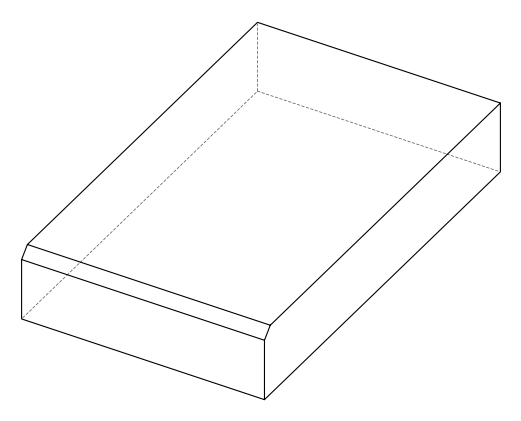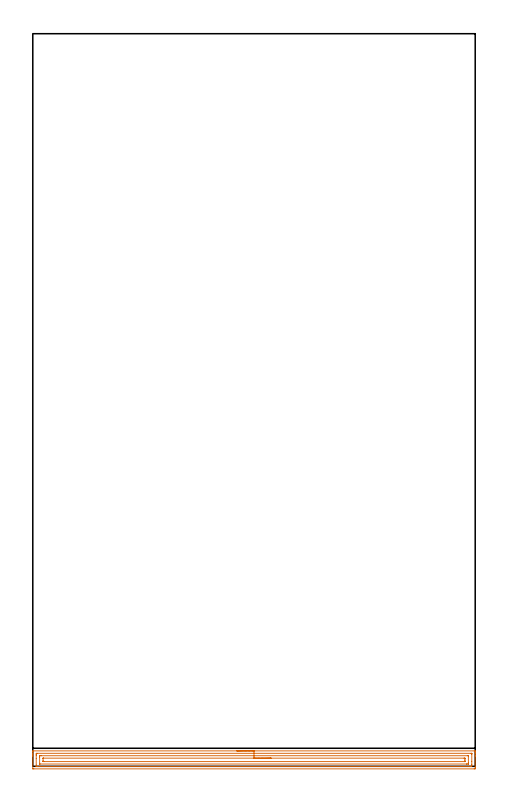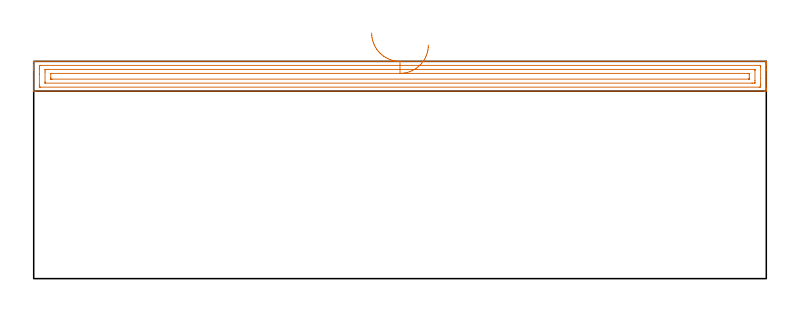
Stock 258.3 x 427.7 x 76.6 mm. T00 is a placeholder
(PLAN: 1 operations, 0 tool changes, 8.5 min)
(1 AREA_MILL | FG_CHAMFER_SURFACE | UGT0205_001 | 8.51 min | 14222 mm3)
(TOOL UGT0205_001 | Chamfer Mill 20 x 3 x 45 deg. | D20 FL50 Z2)
(OP 1 AREA_MILL)
G17 G21 G94 G90
T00 M6
G54
G17 G0 G90 X119.15 Y9. S1061 M3
G43 Z86.6 H0
G94 G1 X119.188 Z85.728 F250.
X119.302 Z84.863
X119.491 Z84.012
X119.753 Z83.18
X120.087 Z82.374
X120.49 Z81.6
X120.959 Z80.864
X121.49 Z80.172
X122.079 Z79.529
X122.722 Z78.939
X123.414 Z78.408
X124.15 Z77.94
X124.924 Z77.537
X125.73 Z77.203
X126.562 Z76.941
X127.414 Z76.752
X128.278 Z76.638
X129.15 Z76.6
X258.138
X258.29 Y8.994 Z76.593
X258.3 Y8.698 Z76.297
Y8.343 Z75.942
Y7.705 Z75.3
Y6.507 Z74.104
Y5.947 Z73.541
Y-0.486 Z67.112
X258.295 Y-1.084 Z66.513
X258.29 Y-1.492 Z66.105
X258.11 Y-1.496 Z66.102
X257.692 Y-1.5 Z66.1
X0.608
X0.133 Y-1.495 Z66.103
X0.01 Y-1.492 Z66.106
X0. Y-1.364 Z66.233
Y5.947 Z73.541
Y6.507 Z74.104
Y6.826 Z74.422
Y7.386 Z74.982
Y7.705 Z75.3
X0.001 Y8.699 Z76.298
X0.01 Y8.994 Z76.593
X0.162 Y9. Z76.6
X129.15
Y7.586 Z75.186
X255.907 Y7.585 Z75.185
X256.029
X256.263 Y7.58 Z75.18
X256.285 Y7.579 Z75.179
X256.29 Y7.565 Z75.165
X256.296 Y7.535 Z75.135
X256.299 Y7.506 Z75.106
X256.3 Y7.318 Z74.918
Y6.826 Z74.426
Y2.923 Z70.523
Y1.165 Z68.765
X256.298 Y0.674 Z68.274
X256.295 Y0.291 Z67.891
X256.282 Y-0.079 Z67.521
X255.907 Y-0.084 Z67.516
X255.784 Y-0.085 Z67.515
X2.394
X2.271
X2.037 Y-0.08 Z67.52
X2.015 Y-0.079 Z67.521
X2.01 Y-0.065 Z67.535
X2.004 Y-0.035 Z67.565
X2.001 Y-0.006 Z67.594
X2. Y0.182 Z67.782
Y0.674 Z68.274
Y4.577 Z72.177
Y6.335 Z73.935
X2.002 Y6.826 Z74.426
X2.005 Y7.208 Z74.808
X2.018 Y7.579 Z75.179
X2.394 Y7.584 Z75.184
X2.516 Y7.585 Z75.185
X129.15 Y7.586 Z75.186
Y6.171 Z73.771
X254.121
X254.197 Y6.17 Z73.77
X254.257 Y6.167 Z73.767
X254.289 Y6.165 Z73.765
X254.291 Y6.123 Z73.723
X254.297 Y5.947 Z73.547
X254.299 Y5.772 Z73.372
X254.3 Y2.256 Z69.856
X254.296 Y1.553 Z69.153
X254.292 Y1.385 Z68.985
X254.283 Y1.335 Z68.935
X254.235 Y1.333 Z68.933
X254.121 Y1.331 Z68.931
X253.456 Y1.329 Z68.929
X253.229 Y1.328 Z68.928
X4.179 Y1.329 Z68.929
X4.103 Y1.33 Z68.93
X4.043 Y1.333 Z68.933
X4.011 Y1.335 Z68.935
X4.009 Y1.377 Z68.977
X4.003 Y1.553 Z69.153
X4.001 Y1.728 Z69.328
X4. Y5.244 Z72.844
X4.004 Y5.947 Z73.547
X4.008 Y6.115 Z73.715
X4.017 Y6.165 Z73.765
X4.066 Y6.167 Z73.767
X4.179 Y6.169 Z73.769
X4.844 Y6.171 Z73.771
X5.072
X129.15
Y4.757 Z72.357
X251.76
X252.171 Y4.754 Z72.354
X252.257 Y4.752 Z72.352
X252.289 Y4.751 Z72.351
X252.292 Y4.709 Z72.309
X252.296 Y4.613 Z72.213
X252.3 Y4.225 Z71.825
Y3.346 Z70.946
X252.299 Y2.889 Z70.489
X252.297 Y2.783 Z70.383
X252.294 Y2.758 Z70.358
X252.29 Y2.75 Z70.35
X252.281 Y2.748 Z70.348
X252.212 Y2.745 Z70.345
X252.019 Y2.743 Z70.343
X6.54
X6.129 Y2.745 Z70.345
X6.043 Y2.747 Z70.347
X6.011 Y2.749 Z70.349
X6.008 Y2.791 Z70.391
X6.004 Y2.887 Z70.487
X6. Y3.275 Z70.875
X6.001 Y4.611 Z72.211
X6.003 Y4.717 Z72.317
X6.006 Y4.742 Z72.342
X6.01 Y4.75 Z72.35
X6.02 Y4.752 Z72.352
X6.088 Y4.755 Z72.355
X6.281 Y4.757 Z72.357
X129.15
X130.022 Z72.395
X130.887 Z72.509
X131.738 Z72.698
X132.57 Z72.96
X133.376 Z73.294
X134.15 Z73.697
X134.886 Z74.166
X135.578 Z74.697
X136.221 Z75.286
X136.81 Z75.929
X137.342 Z76.621
X137.81 Z77.357
X138.213 Z78.131
X138.547 Z78.937
X138.809 Z79.769
X138.998 Z80.621
X139.112 Z81.486
X139.15 Z82.357
G0 Z86.6
M5
M2
